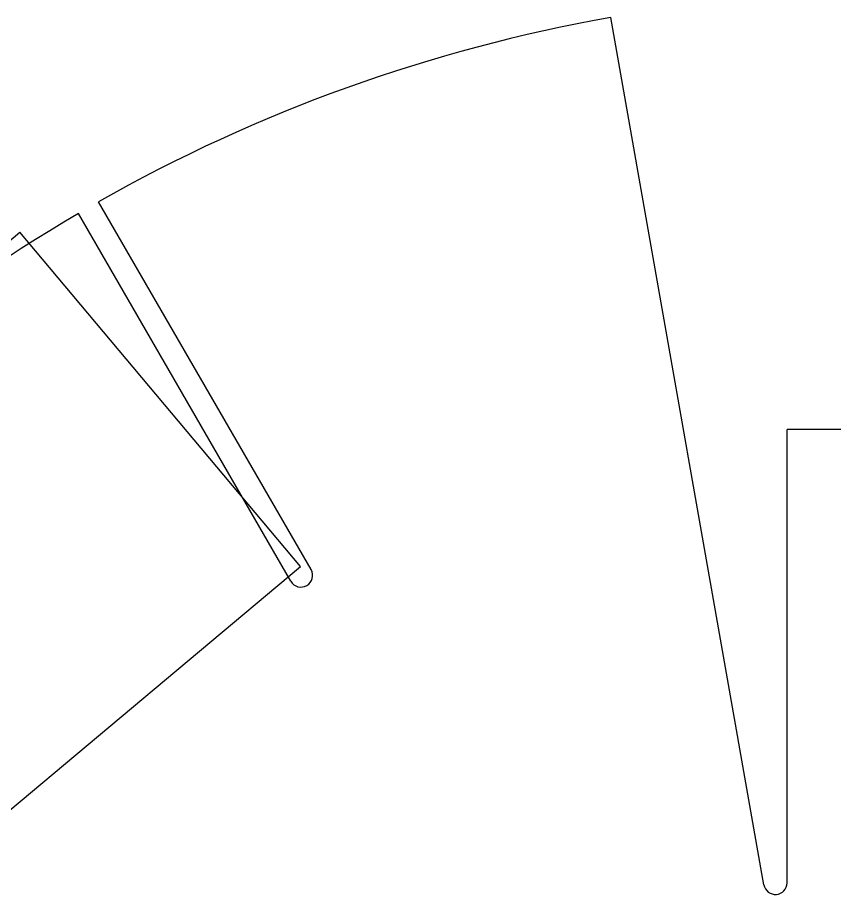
# Model space of a CAD drawing. Header units: millimetres. Extents: x -305 to 613, y 14 to 241.
# Drawn here: x 417.3 to 473.4, y 175.4 to 235.7 of the extents above; entities that cross this region are included whole.
import ezdxf

# ---------------------------------------------------------------- set-up
doc = ezdxf.new("R2010")
doc.units = ezdxf.units.MM
doc.header["$MEASUREMENT"] = 0
doc.layers.add('BOARD', color=4, linetype='Continuous', lineweight=30)

# ---------------------------------------------------------------- blocks, each defined once
blk = doc.blocks.new('PCB-OUTLINE')
at = {"linetype": 'Continuous'}
for p, q in [((-80, -32), (-80, -72)), ((-48.843, -72), (-80, -72)), ((-48.704, -73.588), (-108.329, -84.101)), ((-70.375, -104.707), (-95.66, -119.306)), ((-69.575, -106.093), (-94.86, -120.691))]:
    blk.add_line(p, q, dxfattribs=at)
for centre, radius, start, end in [((-48.843, -72.8), 0.8, 280, 90), ((0, -65), 110, 190, 209.5833), ((-69.975, -105.4), 0.8, 300, 120), ((0, -65), 110, 210.4167, 229.5833)]:
    blk.add_arc(centre, radius, start, end, dxfattribs=at)
blk = doc.blocks.new('SD-CARD-TOP')
at = {"linetype": 'Continuous'}
for p, q in [((-14.225, 0), (-14.225, 30)), ((-14.225, 30), (-11.225, 30)), ((11.225, 30), (14.225, 30)), ((14.225, 0), (14.225, 30)), ((-14.225, 0), (14.225, 0))]:
    blk.add_line(p, q, dxfattribs=at)
blk.add_arc((0, 32.485), 11.497, 192.48332, 347.51668, dxfattribs=at)

msp = doc.modelspace()

# ---------------------------------------------------------------- block references
at = {"linetype": 'Continuous', "rotation": 39.99999999999999}
msp.add_blockref('SD-CARD-TOP', (425.839, 188.799), dxfattribs=at)
at = {"layer": 'BOARD', "linetype": 'Continuous', "rotation": 270}
msp.add_blockref('PCB-OUTLINE', (542.169, 127.348), dxfattribs=at)

doc.saveas('drawing.dxf')
